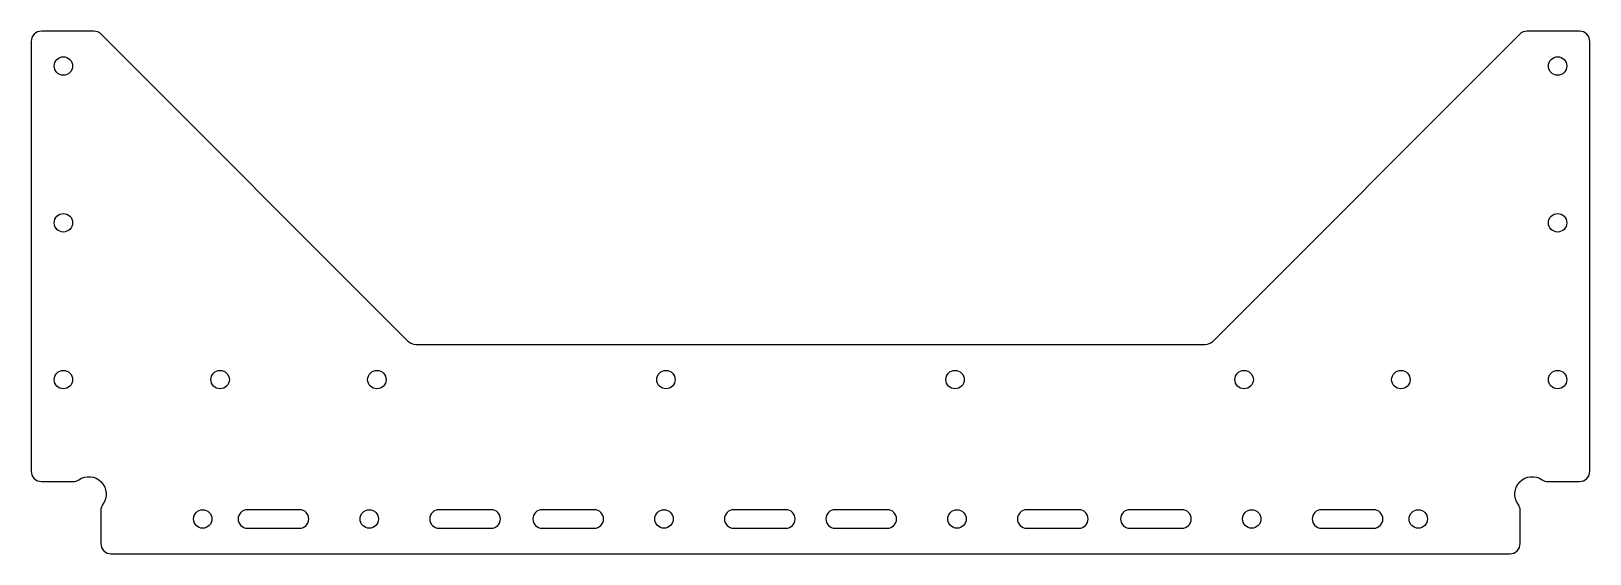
# Model space of a CAD drawing. Header units: millimetres. Extents: x -448 to -1, y -470 to -320.
import ezdxf

# ---------------------------------------------------------------- set-up
doc = ezdxf.new("R2010")
doc.units = ezdxf.units.MM
doc.layers.get('0').update_dxf_attribs({"linetype": 'CONTINUOUS'})

msp = doc.modelspace()

# ---------------------------------------------------------------- linework, layer by layer
for points in [[(-3.75, -449.25, 0.414214), (-0.75, -446.25), (-0.75, -323, 0.414214), (-3.75, -320), (-18.76, -320, 0.198912), (-20.88, -320.88), (-109.12, -409.12, -0.198912), (-111.24, -410), (-337.76, -410, -0.198912), (-339.88, -409.12), (-428.12, -320.88, 0.198912), (-430.24, -320), (-445.25, -320, 0.414214), (-448.25, -323), (-448.25, -446.25, 0.414214), (-445.25, -449.25), (-436.24, -449.25, 0.151287), (-434.55, -448.72, -0.84237), (-427.68, -455.79, 0.158508), (-428.25, -457.56), (-428.25, -467, 0.414214), (-425.25, -470), (-23.75, -470, 0.414214), (-20.75, -467), (-20.75, -457.56, 0.158508), (-21.32, -455.79, -0.84237), (-14.45, -448.72, 0.151287), (-12.76, -449.25)], [(-371.18, -462.65, 1), (-371.18, -457.35), (-386.18, -457.35, 1), (-386.18, -462.65)], [(-331.18, -457.35, 1), (-331.18, -462.65), (-316.18, -462.65, 1), (-316.18, -457.35)], [(-301.56, -457.35, 1), (-301.56, -462.65), (-286.56, -462.65, 1), (-286.56, -457.35)], [(-246.56, -457.35, 1), (-246.56, -462.65), (-231.56, -462.65, 1), (-231.56, -457.35)], [(-202.44, -462.65, 1), (-202.44, -457.35), (-217.44, -457.35, 1), (-217.44, -462.65)], [(-147.44, -462.65, 1), (-147.44, -457.35), (-162.44, -457.35, 1), (-162.44, -462.65)], [(-117.82, -462.65, 1), (-117.82, -457.35), (-132.82, -457.35, 1), (-132.82, -462.65)], [(-77.82, -457.35, 1), (-77.82, -462.65), (-62.82, -462.65, 1), (-62.82, -457.35)]]:
    msp.add_lwpolyline(points, format="xyb", close=True)
for centre in [(-439, -330), (-10, -330), (-439, -375), (-10, -375), (-439, -420), (-394, -420), (-349, -420), (-266, -420), (-183, -420), (-100, -420), (-55, -420), (-10, -420), (-399, -460), (-351.18, -460), (-266.56, -460), (-182.44, -460), (-97.82, -460), (-50, -460)]:
    msp.add_circle(centre, 2.65)

doc.saveas('drawing.dxf')
